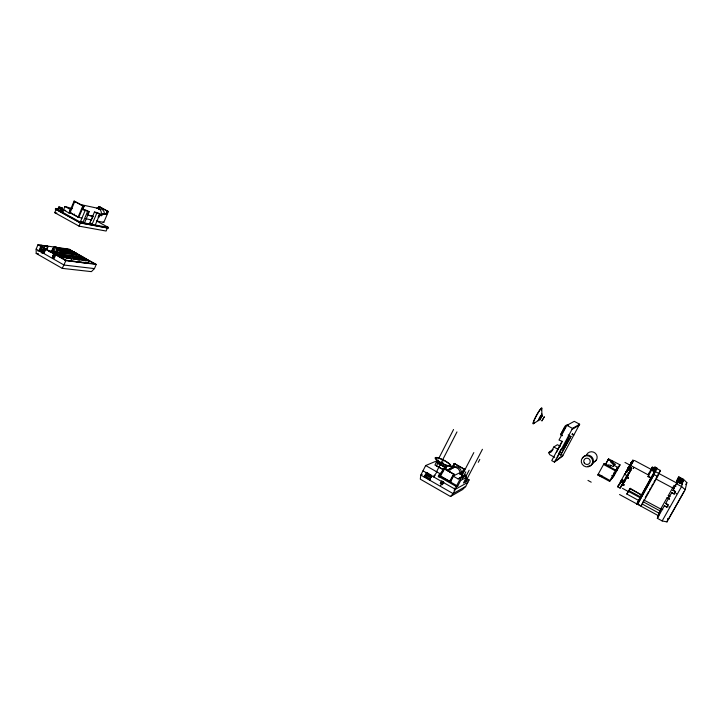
<?xml version="1.0" encoding="UTF-8"?>
<svg xmlns="http://www.w3.org/2000/svg" width="723" height="723" viewBox="0 0 723 723"><rect width="100%" height="100%" fill="white"/><g stroke="black" fill="none" stroke-linecap="round" stroke-linejoin="round"><path stroke-width="1.08" d="M53.629 258.247C53.746 257.334 52.598 251.848 55.987 254.686C55.029 254.632 52.698 253.854 54.957 254.966M540.081 419.358L541.129 417.108M541.771 408.115L541.87 414.234L540.641 417.026M567.835 425.495L568.269 424.699L567.898 425.431M572.001 434.595L572.399 433.854M572.788 435.02L573.149 434.324M669.48 498.942L667.121 497.668L660.433 509.543L657.334 518.301L662.169 520.94L666.986 521.907L685.187 489.706L686.85 482.621L683.488 479.304L678.834 476.837L676.583 480.903L676.927 480.226M667.519 505.91L667.437 506.082M683.488 479.304L681.572 486.534L662.169 520.94M666.841 507.166L668.16 504.744L665.675 503.407L668.097 504.934L666.841 507.166L664.356 505.82L666.895 506.977M666.986 521.907L667.925 518.689M675.553 491.631L673.059 490.302L675.553 491.631L674.234 494.053L671.794 492.544L674.234 494.053M673.005 490.465L677.451 481.391L682.259 483.949M676.113 484.862L677.812 480.226L682.575 482.756M677.65 479.855L678.427 478.201L677.65 479.855L682.358 482.358L682.982 481.22L678.038 478.581L678.834 476.837M677.017 481.916L677.812 480.226M678.038 478.581L678.201 478.03M675.915 486.38L674.089 485.314L668.26 495.716L669.832 496.556M668.26 495.716L669.887 496.394M667.121 497.668L669.426 499.114M658.02 517.017L660.958 508.694L662.792 509.688M542.087 416.294L542.367 415.138L539.738 420.307M84.708 258.364L84.23 257.885L96.24 264.41L94.451 268.604L91.423 271.631L62.268 268.378L36.195 253.439L36.15 249.11L37.958 244.736L69.3 249.2L74.469 252.58M58.03 208.938L55.617 208.45L55.328 209.146L80.289 222.955L108.143 228.134L108.432 227.465L96.855 221.111M107.727 227.23L106.109 231.035L79.042 226.145L54.74 212.661L56.376 208.712M40.976 245.16L41.762 245.459L39.964 249.815L45.278 250.727M39.801 251.035C43.1 240.081 42.07 252.652 39.006 250.736L40.813 246.362L41.609 246.66M40.398 250.068L42.205 245.712L41.762 245.459M63.66 210.375L58.346 208.125L63.66 210.375L63.009 211.947L57.695 209.688L58.861 206.941L62.368 208.043L61.545 210.032M58.843 207.429L58.961 208.477M44.555 245.856C41.012 257.243 42.585 241.572 48.107 246.552L46.679 250.004M44.998 246.109L43.199 250.447L42.323 249.95M45.395 248.811L43.669 253.402L45.395 248.811L54.523 253.854M61.084 211.568L61.735 209.995M43.579 253.195L45.748 248.866M46.597 248.893L47.673 246.299L46.896 246.01M72.372 208.631L64.925 206.489L63.497 209.923L68.857 212.878L71.857 213.375M53.791 247.176C50.122 258.418 51.957 242.91 57.271 247.844L55.49 252.11M54.225 247.42L52.436 251.694L51.577 251.206M68.857 212.878L70.601 209.408M84.094 206.362L74.089 201.093L69.39 212.372L78.762 217.542L83.497 206.236L84.094 206.362L82.738 209.607L86.896 210.456L89.209 211.722L84.474 222.982M70.52 210.411L69.164 212.842M55.499 247.6L53.719 251.866L54.406 252.255M70.068 212.752L74.767 201.464L75.382 201.6M54.704 257.054L52.824 256.014L53.764 253.764L79.033 257.108L85.513 260.777M53.827 253.764L52.3 257.487L54.071 258.5L55.644 254.803M52.743 257.74L53.348 256.285M76.403 254.288L64.166 252.625L63.895 253.258L56.394 249.001L56.656 248.369L69.01 250.104L76.403 254.288L76.177 254.93M53.448 256.484L54.225 254.632M96.24 264.41L65.892 260.632L55.282 254.632L54.342 256.882L53.882 256.439M74.903 253.719L63.967 252.219L63.705 252.86L57.93 249.58L58.192 248.947L69.2 250.492L74.903 253.719L74.641 254.342L68.947 251.116L64.989 250.565M58.888 247.899C55.626 257.56 57.108 247.79 59.322 248.143L69.498 249.589L73.71 251.966M59.322 248.143L57.551 252.381L57.027 251.947M74.243 214.867L74.586 214.053M79.358 259.693L74.713 257.063L58.31 254.894L58.093 255.418L61.88 257.578M61.473 248.45L59.711 252.679L60.389 253.059M59.114 255.553L59.34 255.029L64.067 257.722M63 250.294L63.263 249.661L69.001 252.914L68.739 253.538L63 250.294L57.93 249.58M64.437 248.866L62.675 253.077L63.353 253.466M78.075 217.171L82.811 205.856L83.407 205.983L82.729 207.609M65.648 252.589L67.049 249.236M89.209 211.722L87.61 211.396L82.865 222.684L80.56 221.41L85.296 210.122M66.1 256.466L66.317 255.951L71.948 259.15M65.657 250.294L68.748 250.727L69.01 250.104M79.042 226.145L80.705 222.169M68.098 252.923L69.498 249.589M68.947 251.116L69.2 250.492M66.679 258.228L66.896 257.722L62.431 257.144M65.892 260.632L62.268 268.378M69.733 253.674L69.995 253.05L64.266 249.806M71.125 253.61L72.183 251.098M88.188 213.041L87.302 215.147L93.095 216.304L91.92 219.096M71.785 252.725L72.047 252.101M72.806 252.508L73.068 251.884L74.776 252.842L74.514 253.466M73.294 253.303L73.556 252.679L76.105 253.041M74.858 254.379L75.834 252.905L84.871 257.994M74.876 253.122L75.834 252.887M74.496 257.569L74.713 257.063M99.955 213.945L96.746 213.285L92.056 224.401L89.769 223.145L94.451 212.029L97.677 212.698L99.955 213.945L95.282 225.007M97.84 208.54L98.717 206.462L99.277 206.588L108.396 211.541L103.796 222.404L96.638 221.012M98.445 208.558L99.277 206.588M98.5 208.902L99.937 206.941M78.608 257.207L79.313 255.544L88.441 260.705M79.033 257.108L78.617 258.102L56.737 255.237M99.647 215.382L98.78 217.442L98.102 217.081L98.979 215.011L101.265 215.707L103.751 213.972L106.516 214.55L107.844 211.423L108.396 211.541M82.72 259.114L83.326 257.677L84.618 257.849M84.437 260.081L85.034 258.626M84.962 258.59L86.091 258.698M101.265 215.707L100.596 215.346L103.082 213.61L105.847 214.18L107.248 211.08L107.727 211.179M88.269 263.136L89.182 260.985L79.223 255.355M636.945 503.633L641.184 505.946L657.623 476.502L660.424 470.447L654.243 467.185L653.999 467.664L656.086 468.775M620.433 481.753C623.804 475.662 622.187 485.133 622.602 481.536M540.515 416.764C541.898 413.493 537.93 420.217 539.629 418.319M622.16 484.708L622.702 483.741M641.184 505.946L644.265 499.53M562.539 455.978L562.666 455.842M573.71 435.156L573.836 435.029M653.484 473.945L654.243 474.342L637.424 504.527L636.674 504.121L656.565 467.817L657.288 468.197L637.686 504.039M655.146 470.646L655.969 469.055L652.327 467.112L648.188 474.604M650.221 477.234L648.233 476.177L647.989 476.629L650.98 478.228L651.215 477.767M541.898 413.954L538.129 420.623L539.665 418.744M655.526 468.305L655.933 467.564L655.101 467.121L654.695 467.862L655.526 468.305L655.933 467.564M437.478 460.578L425.675 465.54L420.804 475.083L420.289 479.159L450.483 496.511L462.639 489.534L465.702 486.452L469.119 479.891L465.205 477.677M424.781 477.198L427.112 472.869L426.29 472.715L424.112 476.981L424.934 477.126M429.932 479.132L426.064 476.909L426.832 475.409L427.691 475.011L431.559 477.225L430.7 477.623L426.832 475.409M438.409 461.509L436.294 462.404L434.948 465.034L443.579 469.923M438.536 458.843L453.556 429.498M431.342 475.445L431.703 475.806L429.516 480.081L429.164 479.71L431.495 475.373M436.231 471.45C437.09 471.73 437.505 471.269 434.089 476.086M436.809 471.242L456.981 431.902M442.232 463.344L443 461.834M450.42 481.672L453.095 476.095L458.129 478.951L465.034 474.921L466.046 475.499L466.371 477.397L460.714 480.424L457.74 486.154L456.692 486.733L438.292 476.24L439.692 473.52L441.717 472.571M438.292 476.24L439.72 475.562L440.578 473.881M438.924 477.261L443.732 468.305L454.451 474.387L453.655 475.942M636.674 504.121L640.506 496.882L628.829 490.546L626.841 494.044L638.572 500.424M640.506 496.656L640.216 497.216L651.775 476.421M443.732 468.305L442.142 471.405L442.919 471.848M444.021 469.046L445.386 467.085L437.804 463.253L436.457 465.883L443.868 469.787M440.208 476.728L444.509 468.748M445.386 467.085L444.772 468.025M446.091 467.42L446.977 466.353C442.847 472.806 448.884 466.308 444.229 466.362M440.533 483.371L441.663 481.184M440.976 482.937L442.756 483.795L440.976 482.937L441.681 481.355L442.847 481.735M442.431 483.777L443.515 482.331L443.063 481.87M443.47 482.539L442.331 484.717L440.235 483.524L442.006 481.048M449.67 470.185L448.911 469.76L452.562 466.552L454.342 463.452L464.681 469.281L461.744 474.957M452.39 467.23L454.342 463.452M452.896 467.826L455.092 463.877M452.661 468.594L453.628 466.706M669.073 506.579L668.829 506.995M449.354 481.934L453.664 473.945M450.646 481.401L454.451 474.387M461.726 472.815L463.931 468.856M654.695 467.862L655.634 468.097M655.101 467.121L655.824 467.772M676.475 493.448L676.231 493.881M460.596 474.532L462.901 472.39L464.681 469.281M456.502 486.001L473.818 452.589M456.692 486.733L453.122 493.61L450.483 496.511M462.25 478.789L465.838 471.875M465.639 476.981L469.182 470.158M466.371 477.397L463.461 483.009L469.119 479.891M465.485 481.889L482.431 449.29M478.274 462.313L479.774 459.412M573.628 428.124L573.673 428.043M629.923 470.248L631.324 467.79L628.893 466.489L627.492 468.947L629.923 470.248L630.944 468.396L628.513 467.085L629.091 466.227L629.597 466.868M626.597 477.523L627.004 476.791M674.152 488.441L673.89 488.902M554.649 457.352L549.697 454.659L548.856 452.86L549.408 451.821L553.122 449.426M560.316 446.281L557.406 444.708L553.791 447.004L551.089 452.065L549.408 451.821M562.467 435.698L560.596 434.695L565.404 425.693L566.588 425.052M560.596 434.695L564.564 427.275M562.584 432.2L565.169 427.365L564.509 427.727L565.422 428.215M561.888 441.636L551.73 460.623L554.46 462.114L562.431 456.321L579.665 424.211L574.252 421.337L566.85 425.377L558.996 440.072L562.331 441.355L556.376 452.481M554.46 462.114L572.517 428.405L579.665 424.211M557.397 457.316L560.388 451.73L559.042 452.661M568.775 437.288L562.503 448.983L560.117 450.61M563.913 447.284L568.504 438.716M558.689 453.972L560.623 455.02L570.962 436.457L568.197 434.975M560.623 455.02L570.962 436.457M652.327 467.112L651.703 468.278L655.372 470.23M660.759 509.019L644.039 500.081M660.117 510.845L660.072 510.917M628.63 467.908C627.148 470.61 629.887 465.612 628.513 468.133M648.368 474.279L648.883 473.312M622.874 481.066L622.376 481.934L622.63 481.518M630.501 469.209L628.477 468.143M611.992 461.699L608.133 459.656L608.558 458.861L620.054 464.862L614.134 475.644L609.606 481.373L597.794 474.957L604.021 463.633L607.419 465.458L607.962 464.853L610.808 465.359L613.014 466.543L615.056 464.166L612.887 463L611.306 461.175L611.821 460.614L610.881 461.97L612.453 463.795L614.622 464.961L615.056 464.166M605.729 464.139L608.151 459.638M605.639 464.238L608.558 458.861M597.794 474.957L601.292 476.665L601.735 475.842M610.881 461.97L611.306 461.175M610.366 466.163L610.808 465.359M612.453 463.795L613.176 462.666M613.61 466.145L614.044 465.341L617.957 467.447L611.911 478.445M609.606 481.373L615.77 470.14L620.054 464.862M629.381 466.091C628.676 467.42 630.23 464.537 629.48 465.955M626.48 476.873C625.729 478.283 627.383 475.291 626.561 476.728M627.953 477.659C627.193 479.06 628.838 476.095 628.034 477.523M633.33 468.206C632.571 469.616 634.216 466.651 633.411 468.061M628.215 477.948C627.483 479.295 629.082 476.421 628.287 477.813M624.799 481.138L620.09 488.142L617.677 486.832L624.591 474.288L628.874 468.341M625.91 471.992L627.817 469.344L628.504 469.715L626.606 472.372L625.91 471.992L632.887 460.153L633.574 460.515L629.968 467.022M627.817 469.344L632.887 460.153M626.588 472.408L633.574 460.515M629.552 467.392L632.896 461.708L632.209 461.346L630.583 463.56L631.287 463.931L632.019 462.919L631.324 462.548M620.09 488.142L627.013 475.598L631.188 469.579L624.573 481.581M620.442 487.519L626.94 476.032M623.027 483.181L627.094 475.815M628.323 474.044L623.19 483.289L625.268 480.253L624.184 479.665M624.274 481.717L629.39 472.49M629.95 488.712L641.491 494.966L630.176 488.341L626.841 494.044M630.176 488.341L628.477 491.36M647.989 476.629L651.812 469.733L651.577 470.167L654.586 471.767L650.98 478.228M645.25 497.641L648.495 491.812M649.579 489.869L650.664 487.926M651.748 485.983L652.833 484.039M653.917 482.096L655.002 480.153M656.086 478.219L660.424 470.447M657.334 518.301L664.419 505.639M665.612 503.588L671.794 492.544M682.711 481.066L683.316 479.936L678.644 477.46M685.765 484.537L686.85 482.621M683.886 491.794L668.495 519.015L667.916 518.698M677.451 481.391L677.171 481.852L680.054 483.389M598.346 474.035L610.049 480.551M682.846 481.147L683.118 480.696L678.328 478.057M603.569 464.473L615.409 470.854L619.539 465.748M455.264 489.091L454.713 488.865M620.442 481.753L622.955 482.955L620.542 481.645M621.147 486.281L622.006 485.025M627.311 476.62L628.45 474.55M626.281 476.99L630.194 471.342M626.769 476.059L630.863 470.167M541.355 416.764L541.798 416.213M631.324 467.79C629.362 464.645 625.124 469.787 630.131 469.959M618.038 486.218L620.587 482.603M617.677 486.832L621.69 481.147M624.347 474.758L627.944 469.76M628.404 469.037L627.898 468.387L627.492 468.947M459.828 474.107L460.967 472.553L462.142 471.965L462.901 472.39M450.384 469.851L453.312 466.977L452.562 466.552M610.149 480.434L614.478 474.966M601.292 476.665L601.87 476.005M604.021 463.633L615.77 470.14M592.056 464.067A5.766 5.558 27.5 0 0 586.751 455.716A5.766 5.558 27.5 0 0 582.151 464.175A5.766 5.558 27.5 0 0 592.056 464.067L596.547 459.783M465.034 474.921L463.832 475.96L458.906 473.167L453.095 476.095M555.21 460.922L562.81 455.427L561.247 454.577M560.551 449.652L563.217 447.853M548.856 452.86L552.58 450.447M533.231 423.75L538.228 420.669M572.11 429.39L578.969 425.323M465.702 486.452L453.122 493.61L420.804 475.083L422.151 474.487M467.835 482.358L455.345 489.317L422.982 470.827M459.349 477.885L460.379 478.472L466.046 475.499M458.129 478.951L462.883 476.457M446.787 470.194L451.848 467.808M426.064 476.909L426.932 476.511M539.385 417.551L540.677 417.921M572.291 433.981L573.113 434.396M75.201 258.138L74.162 257.686L74.623 257.75M55.816 255.138L54.803 254.632M434.261 475.273L435.038 475.589M454.559 490.402L454.044 490.149M94.451 268.604L64.04 265.043L36.15 249.11M64.781 260.208L94.74 263.841L85.721 258.744M61.139 256.511L66.652 257.225L68.613 258.337M36.195 253.439L38.418 253.728M75.472 258.988L80.922 259.693M89.182 260.985L61.148 257.189L51.722 251.83M41.148 252.779L43.009 253.023M55.544 254.776L56.954 254.957M86.353 258.825L85.115 258.771M53.421 253.339L78.816 256.71L86.118 260.84M61.835 255.526L65.142 255.96M67.356 256.249L70.673 256.683M40.434 250.456L44.835 251.044M49.236 251.64L51.432 251.929M53.638 252.228L56.936 252.67M59.132 252.969L62.44 253.411M37.768 250.863L39.666 251.116M40.461 249.697L44.293 250.212M48.513 250.791L51.92 251.252M48.36 251.143L79.313 255.544M434.577 476.349L433.908 475.969M71.848 251.712L74.379 252.065M56.394 249.001L58.455 249.29M61.536 249.724L63.597 250.004M42.205 245.712L39.548 245.332L41.97 246.706M108.432 227.465L80.578 222.259L55.617 208.45M107.438 227.899L80.416 222.865L56.087 209.408M80.56 221.41L82.169 221.708M89.769 223.145L91.929 223.552M54.74 212.661L56.882 213.086M81.952 218.165L78.59 217.271L70.592 212.86M85.739 218.653L91.523 220.018L90.854 219.647M62.142 209.769L65.739 210.492M87.582 214.966L93.095 216.304M59.295 207.682L60.334 207.89L59.882 207.646M62.368 208.043L58.861 206.941M83.037 209.435L87.61 211.396M79.403 204.329L97.768 208.269M441.654 484.22L441.193 483.967M455.662 488.396L454.975 487.971M440.976 485.495L440.515 485.25M434.107 477.063L433.619 476.782M74.171 252.49L83.958 257.75M653.854 471.206L653.511 470.763M652.535 470.284L653.827 471.279M74.623 252.21L73.981 252.101L75.671 253.267M56.069 247.311L57.271 247.844M74.171 259.205L73.683 259.186M654.243 470.022L654.794 470.185L654.351 469.814M442.087 464.952L441.265 464.546M654.08 470.022L653.348 469.625M652.914 470.375L654.613 471.504L653.131 470.872M653.258 470.619L651.775 469.986L652.3 470.348M677.948 479.322L682.666 481.834M677.641 480.759L682.431 483.307L682.105 483.922L677.315 481.382M634.451 460.479L677.315 483.316M566.85 425.377L572.517 428.405M676.683 483.931L681.572 486.534L685.187 489.706M632.164 462.711L631.477 462.34L627.383 469.697L628.079 470.067L627.302 471.152L626.606 470.772L628.305 468.432L628.992 468.793L628.233 469.86L627.537 469.489M653.33 474.207L657.623 476.502M631.08 462.612L631.785 462.991M624.979 462.44L648.883 475.219M655.851 478.951L673.059 488.152M568.531 435.833L570.375 436.828M560.867 434.541L561.78 435.029M616.674 467.799L617.514 468.251M616.394 469.525L617.225 469.968M624.591 474.288L627.013 475.598M615.96 470.312L616.791 470.754M613.872 472.896L614.713 473.357M611.694 475.589L612.553 476.059M553.791 447.004L557.74 449.146M628.332 491.351L640.072 497.722M622.494 488.377L628.368 491.568M643.235 501.807L660.488 511.179M98.717 206.462L107.844 211.423M642.178 504.003L659.665 513.52M105.847 214.18L106.516 214.55M619.548 494.514L658.825 515.933M103.082 213.61L103.751 213.972M587.971 480.415L591.215 482.187M94.451 212.029L96.746 213.285M74.089 201.093L83.497 206.236M103.127 222.033L103.796 222.404M106.218 227.076L108.143 228.134M64.925 206.489L70.294 209.435M654.261 469.679L652.381 468.893L655.228 470.411L652.86 469.11L653.249 469.498M454.098 463.56L464.446 469.399M449.986 465.711L452.86 467.338M68.748 250.727L71.586 252.336M451.351 467.112L452.101 467.537M460.967 472.553L461.735 472.987M78.825 257.605L84.383 260.75M79.132 257.966L80.777 258.897M83.244 260.723L78.4 257.695L80.768 259.024M63.995 250.429L66.868 252.056M79.313 260.099L73.728 256.936L73.52 257.433L78.165 260.072M436.294 462.404L444.925 467.293M58.192 248.947L63.967 252.219M87.275 263.289L65.694 260.208L56.34 254.894M56.656 248.369L64.166 252.625M443.47 468.432L454.198 474.514M71.279 259.069L65.648 255.861L65.432 256.376L69.191 258.509M80.985 262.124L81.862 262.621M58.31 254.894L63.046 257.596M50.935 251.541L61.247 257.397M37.958 244.736L54.026 253.909M425.675 465.54L439.692 473.52M439.72 475.562L451.45 482.25M439.412 475.707L457.74 486.154M40.298 250.863L44.193 253.077M40.154 251.089L43.931 253.249M426.272 472.381L431.152 475.174M441.898 481.31L443.85 482.431M426.832 473.448L431.035 475.851M424.401 475.842L430.04 479.078M424.681 476.665L430.266 479.864M425.07 477.09L429.824 479.819M84.266 258.491L85.929 259.051M460.379 478.472L460.714 480.424M586.733 454.505A5.567 5.368 25.9 0 1 595.381 453.267A5.567 5.368 25.9 0 1 594.604 461.789M582.648 457.957A5.739 5.531 27.2 0 1 589.417 455.418A5.739 5.531 27.2 0 1 593.348 461.59A5.739 5.531 27.2 0 1 587.935 466.254M534.541 422.368A8.992 1.012 -61.3 0 1 533.782 420.894A8.992 1.012 -61.3 0 1 539.62 410.203A8.992 1.012 -61.3 0 1 541.346 409.914M534.116 422.575A8.098 0.913 -61.3 0 1 536.547 415.481A8.098 0.913 -61.3 0 1 541.283 409.48M445.106 466.028A3.796 0.813 27.4 0 1 440.352 464.528A3.796 0.813 27.4 0 1 439.367 462.548M452.399 468.179A5.269 5.043 59.1 0 1 461.166 473.131M448.07 471.143A5.45 5.206 60.2 0 1 450.501 472.526M451.053 468.811A5.296 5.07 59.3 0 1 459.855 473.791M98.554 209.191A5.215 4.465 -84.3 0 1 104.437 213.601M96.593 208.224A5.242 4.483 -84.3 0 1 100.614 210.411A5.242 4.483 -84.3 0 1 100.886 215.635M82.847 207.772A5.395 4.582 -84.5 0 1 83.073 209.146M67.167 251.559L66.091 251.116L67.167 251.559M63.281 257.397L62.178 256.945L63.281 257.397M541.943 420.822L544.247 416.873L541.943 420.822M556.475 460.488L556.8 459.927L556.493 460.443M674.731 493.122L675.056 492.544L674.749 493.077M676.656 483.316L676.981 482.747L676.674 483.28M672.788 487.627L672.498 488.152L672.779 487.654M658.219 515.951L658.536 515.382L658.237 515.915M659.385 512.987L659.069 513.556L659.385 512.987M623.226 482.395L623.551 481.816L623.244 482.358M627.88 475.635L628.188 475.083L627.925 475.544M623.588 485.567L624.166 484.537L623.624 485.504M426.859 473.655L425.874 475.571L426.95 475.083L427.935 473.176L426.859 473.655M466.344 481.337L465.449 480.867L466.326 481.364M456.719 486.561L455.906 486.163L456.719 486.561M624.148 480.795L621.509 479.801L624.148 480.795M442.151 483.425L441.563 483.163L442.151 483.425M437.758 461.301L437.008 460.903L437.758 461.301M75.445 257.623L74.37 257.153L75.445 257.623M584.265 462.928A3.235 3.118 27.5 0 0 589.823 462.865A3.235 3.118 27.5 0 0 586.85 458.174A3.235 3.118 27.5 0 0 584.265 462.928M437.343 460.56A8.857 1.88 27.4 0 0 450.628 466.145A8.857 1.88 27.4 0 0 441.039 458.852A8.857 1.88 27.4 0 0 437.343 460.56M437.903 460.678A7.98 1.69 27.4 0 0 449.869 465.711A7.98 1.69 27.4 0 0 441.238 459.15A7.98 1.69 27.4 0 0 437.903 460.678"/></g></svg>
